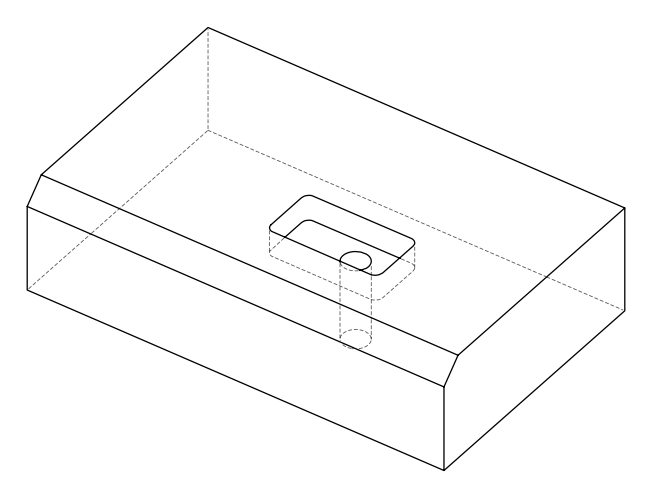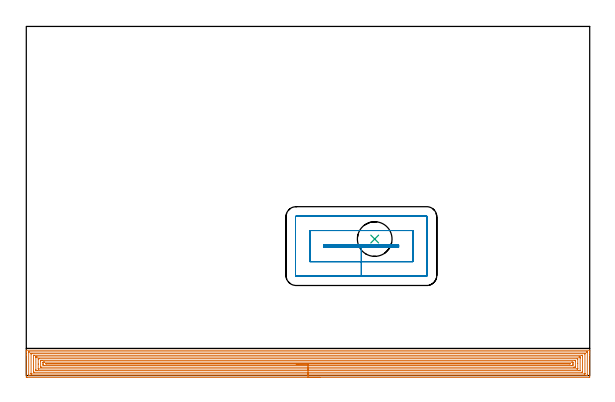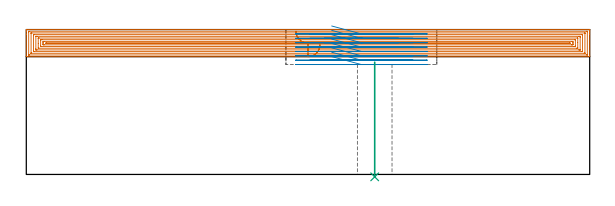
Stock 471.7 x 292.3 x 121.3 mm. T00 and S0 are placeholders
(PLAN: 3 operations, 2 tool changes, 46.6 min)
(1 AREA_MILL | FG_CHAMFER_SURFACE | UGT0205_001 | 34.16 min | 121528 mm3)
(2 MILL_RECTANGULAR_POCKET | POCKET_RECTANGULAR_STRAIGHT | UGT0201_008 | Follow Part, ap 4, ae 75% | 12.02 min | 242445 mm3)
(3 INDEXABLE_INSERT_DRILL_THROUGH_HOLE_FROM_SOLID | STEP1HOLE | NXT0302_029 | 0.39 min | 60698 mm3)
(TOOL UGT0205_001 | Chamfer Mill 20 x 3 x 45 deg. | D20 FL50 Z2)
(TOOL UGT0201_008 | End Mill 16 mm | D16 FL32 Z4)
(TOOL NXT0302_029 | Index. Insert Drill 29mm [880-D2900L32-05] | D29 PA176 FL145 Z2)
(OP 1 AREA_MILL)
G17 G21 G94 G90
T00 M6
G54
G17 G0 G90 X245.85 Y-1.5 S1061 M3
G43 Z131.3 H0
Z108.6
G94 G1 X245.812 Z107.728 F250.
X245.698 Z106.864
X245.509 Z106.012
X245.247 Z105.18
X244.913 Z104.374
X244.51 Z103.6
X244.042 Z102.864
X243.51 Z102.172
X242.921 Z101.529
X242.278 Z100.94
X241.586 Z100.408
X240.85 Z99.94
X240.076 Z99.537
X239.27 Z99.203
X238.438 Z98.941
X237.587 Z98.752
X236.722 Z98.638
X235.85 Z98.6
X0.632
X0.36 Y-1.497 Z98.602
X0.01 Y-1.492 Z98.606
X0. Y-1.138 Z98.96
Y17.262 Z117.358
Y19.682 Z119.777
Y20.421 Z120.521
Y20.683 Z120.783
X0.007 Y21.129 Z121.221
X0.01 Y21.197 Z121.289
X0.185 Y21.2 Z121.3
X471.515
X471.69 Y21.197 Z121.288
X471.698 Y21.144 Z121.236
X471.699 Y21.127 Z121.219
X471.7 Y20.684 Z120.783
Y20.421 Z120.521
Y19.682 Z119.777
Y18.418 Z118.515
Y17. Z117.096
Y-0.876 Z99.222
X471.698 Y-1.139 Z98.958
X471.69 Y-1.492 Z98.606
X471.338 Y-1.499 Z98.599
X235.85 Y-1.5 Z98.6
Y-0.086 Z100.014
X2.421
X2.317 Y-0.084 Z100.016
X2.11 Y-0.079 Z100.021
X2.009 Y-0.072 Z100.028
X2.005 Y-0.042 Z100.058
X2.002 Y0.018 Z100.118
X2. Y0.439 Z100.539
X2.001 Y19.208 Z119.308
X2.01 Y19.682 Z119.782
X2.015 Y19.779 Z119.879
X2.213 Y19.784 Z119.884
X2.317 Y19.785 Z119.885
X469.279 Y19.786 Z119.886
X469.383 Y19.784 Z119.884
X469.59 Y19.779 Z119.879
X469.691 Y19.772 Z119.872
X469.695 Y19.742 Z119.842
X469.698 Y19.682 Z119.782
X469.7 Y19.261 Z119.361
X469.699 Y0.492 Z100.592
X469.69 Y0.018 Z100.118
X469.686 Y-0.079 Z100.021
X469.487 Y-0.084 Z100.016
X469.383 Y-0.085 Z100.015
X235.85 Y-0.086 Z100.014
Y1.328 Z101.428
X4.21 Y1.329 Z101.429
X4.051 Y1.33 Z101.43
X4.024 Y1.332 Z101.432
X4.016 Y1.334 Z101.434
X4.01 Y1.346 Z101.446
X4.004 Y1.457 Z101.557
X4.001 Y1.596 Z101.696
Y18.103 Z118.203
X4.007 Y18.313 Z118.413
X4.011 Y18.365 Z118.465
X4.032 Y18.367 Z118.467
X4.09 Y18.37 Z118.47
X4.21 Y18.371 Z118.471
X4.626 Y18.372 Z118.472
X467.49 Y18.371 Z118.471
X467.65 Y18.37 Z118.47
X467.676 Y18.368 Z118.468
X467.684 Y18.366 Z118.466
X467.69 Y18.354 Z118.454
X467.696 Y18.243 Z118.343
X467.699 Y18.104 Z118.204
Y1.597 Z101.697
X467.693 Y1.387 Z101.487
X467.689 Y1.335 Z101.435
X467.668 Y1.333 Z101.433
X467.61 Y1.33 Z101.43
X467.49 Y1.329 Z101.429
X467.074 Y1.328 Z101.428
X235.85
Y2.743 Z102.843
X6.85
X6.038 Y2.745 Z102.845
X6.015 Y2.746 Z102.846
X6.01 Y2.749 Z102.849
X6.006 Y2.758 Z102.858
X6.002 Y2.813 Z102.913
X6.001 Y2.924 Z103.024
X6. Y3.147 Z103.247
X6.001 Y16.776 Z116.876
X6.002 Y16.887 Z116.987
X6.006 Y16.942 Z117.042
X6.01 Y16.951 Z117.051
X6.016 Y16.953 Z117.053
X6.043 Y16.956 Z117.056
X6.893 Y16.957 Z117.057
X464.85
X465.662 Y16.955 Z117.055
X465.685 Y16.954 Z117.054
X465.69 Y16.951 Z117.051
X465.694 Y16.942 Z117.042
X465.698 Y16.887 Z116.987
X465.699 Y16.776 Z116.876
X465.7 Y16.553 Z116.653
X465.699 Y2.924 Z103.024
X465.698 Y2.813 Z102.913
X465.694 Y2.758 Z102.858
X465.69 Y2.749 Z102.849
X465.684 Y2.747 Z102.847
X465.657 Y2.744 Z102.844
X464.807 Y2.743 Z102.843
X235.85
Y4.157 Z104.257
X9.012
X8.682 Y4.158 Z104.258
X8.113 Y4.162 Z104.262
X8.037 Y4.164 Z104.264
X8.01 Y4.181 Z104.281
X8.003 Y4.271 Z104.371
X8.002 Y4.487 Z104.587
X8. Y5.168 Z105.268
X8.001 Y15.468 Z115.568
X8.002 Y15.511 Z115.611
X8.006 Y15.531 Z115.631
X8.009 Y15.536 Z115.636
X8.022 Y15.538 Z115.638
X8.352 Y15.542 Z115.642
X8.682 Y15.543 Z115.643
X9.245
X462.688
X463.019 Y15.542 Z115.642
X463.587 Y15.538 Z115.638
X463.663 Y15.536 Z115.636
X463.69 Y15.519 Z115.619
X463.696 Y15.429 Z115.529
X463.698 Y15.213 Z115.313
X463.7 Y14.532 Z114.632
Y4.232 Z104.332
X463.698 Y4.189 Z104.289
X463.694 Y4.169 Z104.269
X463.691 Y4.164 Z104.264
X463.679 Y4.162 Z104.262
X463.348 Y4.158 Z104.258
X463.019 Y4.157 Z104.257
X462.455
X235.85
Y5.571 Z105.671
X10.47 Y5.572 Z105.672
X10.278 Y5.573 Z105.673
X10.091 Y5.578 Z105.678
X10.01 Y5.582 Z105.682
X10.007 Y5.629 Z105.729
X10.002 Y5.849 Z105.949
X10. Y9.638 Z109.738
X10.001 Y13.894 Z113.994
X10.006 Y14.052 Z114.152
X10.01 Y14.107 Z114.207
X10.016 Y14.123 Z114.223
X10.031 Y14.124 Z114.224
X10.118 Y14.126 Z114.226
X10.47 Y14.129 Z114.229
X10.661
X461.23 Y14.128 Z114.228
X461.422 Y14.127 Z114.227
X461.609 Y14.122 Z114.222
X461.69 Y14.118 Z114.218
X461.692 Y14.071 Z114.171
X461.698 Y13.851 Z113.951
X461.7 Y10.274 Z110.374
X461.699 Y5.806 Z105.906
X461.694 Y5.648 Z105.748
X461.69 Y5.593 Z105.693
X461.684 Y5.577 Z105.677
X461.669 Y5.576 Z105.676
X461.582 Y5.574 Z105.674
X461.23 Y5.571 Z105.671
X461.04
X235.85
Y6.985 Z107.085
X12.442 Y6.986 Z107.086
X12.259
X12.076 Y6.99 Z107.09
X12.026 Y6.992 Z107.092
X12.009 Y6.997 Z107.097
X12.007 Y7.014 Z107.114
X12.003 Y7.082 Z107.182
X12.001 Y7.169 Z107.269
X12. Y7.427 Z107.527
X12.001 Y11.896 Z111.996
X12.007 Y12.531 Z112.631
X12.01 Y12.66 Z112.76
X12.023 Y12.708 Z112.808
X12.08 Y12.71 Z112.81
X12.259 Y12.712 Z112.812
X12.97 Y12.715 Z112.815
X13.153
X459.258 Y12.714 Z112.814
X459.441
X459.624 Y12.71 Z112.81
X459.674 Y12.708 Z112.808
X459.691 Y12.703 Z112.803
X459.693 Y12.686 Z112.786
X459.697 Y12.618 Z112.718
X459.699 Y12.531 Z112.631
X459.7 Y12.273 Z112.373
X459.699 Y7.804 Z107.904
X459.693 Y7.169 Z107.269
X459.69 Y7.04 Z107.14
X459.677 Y6.992 Z107.092
X459.62 Y6.99 Z107.09
X459.441 Y6.988 Z107.088
X458.73 Y6.985 Z107.085
X458.547
X235.85
Y8.4 Z108.5
X14.942
X14.603 Y8.401 Z108.501
X14.048 Y8.407 Z108.507
X14.004 Y8.956 Z109.056
X14.001 Y9.003 Z109.103
X14. Y9.85 Z109.95
X14.001 Y10.744 Z110.844
X14.002 Y10.79 Z110.89
X14.048 Y11.293 Z111.393
X14.388 Y11.298 Z111.398
X14.942 Y11.3 Z111.4
X15.279
X456.758
X457.097 Y11.299 Z111.399
X457.652 Y11.293 Z111.393
X457.696 Y10.744 Z110.844
X457.699 Y10.697 Z110.797
X457.7 Y9.85 Z109.95
X457.699 Y8.956 Z109.056
X457.698 Y8.911 Z109.011
X457.652 Y8.407 Z108.507
X457.312 Y8.402 Z108.502
X456.758 Y8.4 Z108.5
X456.421
X235.85
Y9.814 Z109.914
X16.731
X16.136 Y9.85 Z109.95
X16.695 Y9.886 Z109.986
X454.969
X455.564 Y9.85 Z109.95
X455.005 Y9.814 Z109.914
X235.85
X234.978 Z109.952
X234.114 Z110.066
X233.262 Z110.254
X232.43 Z110.517
X231.624 Z110.851
X230.85 Z111.253
X230.114 Z111.722
X229.422 Z112.253
X228.779 Z112.843
X228.19 Z113.486
X227.659 Z114.178
X227.19 Z114.914
X226.787 Z115.688
X226.453 Z116.494
X226.191 Z117.326
X226.002 Z118.177
X225.888 Z119.042
X225.85 Z119.914
G0 Z131.3
M5
M2
(OP 2 MILL_RECTANGULAR_POCKET)
G17 G21 G94 G90
T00 M6
G54
G17 G0 G90 X255.685 Y107.4 S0 M3
G43 Z131.3 H0
Z124.3
G94 G1 X280.55 Z117.637 F250.
X311.7 F500.
Y109.4
X249.4
Y107.4
X280.55
Y95.4
X323.7
Y121.4
X237.4
Y95.4
X280.55
Y83.4
X335.1
G3 X335.7 Y84. R0.6
G1 Y132.8
G3 X335.1 Y133.4 R0.6
G1 X226.
G3 X225.4 Y132.8 R0.6
G1 Y84.
G3 X226. Y83.4 R0.6
G1 X280.55
X281.55
G0 X255.685 Y107.4 Z120.637
G1 X280.55 Z113.975 F250.
X311.7 F500.
Y109.4
X249.4
Y107.4
X280.55
Y95.4
X323.7
Y121.4
X237.4
Y95.4
X280.55
Y83.4
X335.1
G3 X335.7 Y84. R0.6
G1 Y132.8
G3 X335.1 Y133.4 R0.6
G1 X226.
G3 X225.4 Y132.8 R0.6
G1 Y84.
G3 X226. Y83.4 R0.6
G1 X280.55
X281.55
G0 X255.685 Y107.4 Z116.975
G1 X280.55 Z110.312 F250.
X311.7 F500.
Y109.4
X249.4
Y107.4
X280.55
Y95.4
X323.7
Y121.4
X237.4
Y95.4
X280.55
Y83.4
X335.1
G3 X335.7 Y84. R0.6
G1 Y132.8
G3 X335.1 Y133.4 R0.6
G1 X226.
G3 X225.4 Y132.8 R0.6
G1 Y84.
G3 X226. Y83.4 R0.6
G1 X280.55
X281.55
G0 X255.685 Y107.4 Z113.312
G1 X280.55 Z106.65 F250.
X311.7 F500.
Y109.4
X249.4
Y107.4
X280.55
Y95.4
X323.7
Y121.4
X237.4
Y95.4
X280.55
Y83.4
X335.1
G3 X335.7 Y84. R0.6
G1 Y132.8
G3 X335.1 Y133.4 R0.6
G1 X226.
G3 X225.4 Y132.8 R0.6
G1 Y84.
G3 X226. Y83.4 R0.6
G1 X280.55
X281.55
G0 X255.685 Y107.4 Z109.65
G1 X280.55 Z102.987 F250.
X311.7 F500.
Y109.4
X249.4
Y107.4
X280.55
Y95.4
X323.7
Y121.4
X237.4
Y95.4
X280.55
Y83.4
X335.1
G3 X335.7 Y84. R0.6
G1 Y132.8
G3 X335.1 Y133.4 R0.6
G1 X226.
G3 X225.4 Y132.8 R0.6
G1 Y84.
G3 X226. Y83.4 R0.6
G1 X280.55
X281.55
G0 X255.685 Y107.4 Z105.987
G1 X280.55 Z99.325 F250.
X311.7 F500.
Y109.4
X249.4
Y107.4
X280.55
Y95.4
X323.7
Y121.4
X237.4
Y95.4
X280.55
Y83.4
X335.1
G3 X335.7 Y84. R0.6
G1 Y132.8
G3 X335.1 Y133.4 R0.6
G1 X226.
G3 X225.4 Y132.8 R0.6
G1 Y84.
G3 X226. Y83.4 R0.6
G1 X280.55
X281.55
G0 X255.685 Y107.4 Z102.325
G1 X280.55 Z95.662 F250.
X311.7 F500.
Y109.4
X249.4
Y107.4
X280.55
Y95.4
X323.7
Y121.4
X237.4
Y95.4
X280.55
Y83.4
X335.1
G3 X335.7 Y84. R0.6
G1 Y132.8
G3 X335.1 Y133.4 R0.6
G1 X226.
G3 X225.4 Y132.8 R0.6
G1 Y84.
G3 X226. Y83.4 R0.6
G1 X280.55
X281.55
G0 X255.685 Y107.4 Z98.662
G1 X280.55 Z92. F250.
X311.7 F500.
Y109.4
X249.4
Y107.4
X280.55
Y95.4
X323.7
Y121.4
X237.4
Y95.4
X280.55
Y83.4
X335.1
G3 X335.7 Y84. R0.6
G1 Y132.8
G3 X335.1 Y133.4 R0.6
G1 X226.
G3 X225.4 Y132.8 R0.6
G1 Y84.
G3 X226. Y83.4 R0.6
G1 X280.55
X281.55
G0 Z131.3
M5
M2
(OP 3 INDEXABLE_INSERT_DRILL_THROUGH_HOLE_FROM_SOLID)
G17 G21 G94 G90
T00 M6
G54
G17 G0 G90 X291.7 Y114.3 S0 M3
G43 Z131.3 H1
G94 G81 G98 Z-2.006 F250. R94.
G80
M5
M2
